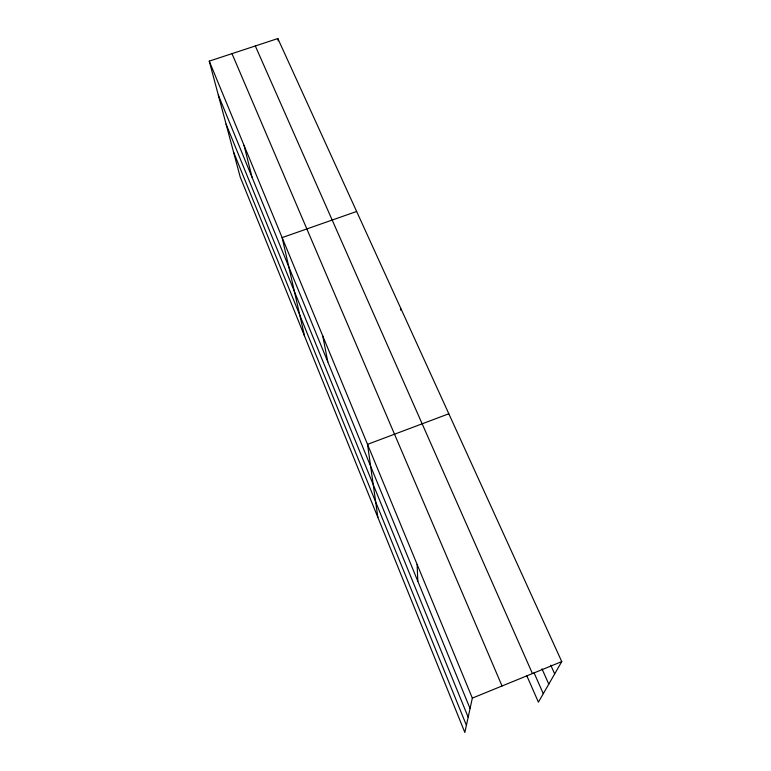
<?xml version="1.0" encoding="UTF-8"?>
<svg xmlns="http://www.w3.org/2000/svg" width="771" height="771" viewBox="0 0 771 771"><rect width="100%" height="100%" fill="white"/><g stroke="black" fill="none" stroke-linecap="round" stroke-linejoin="round"><path stroke-width="1.16" d="M209.249 61.131L472.334 698.112L464.846 732.45L240.195 176.983L209.249 61.131L277.849 38.55L561.751 661.605L538.409 702.159L526.805 675.733M472.334 698.112L561.751 661.605M448.818 413.776L367.536 444.356L377.867 517.399M356.636 211.476L282.138 237.603L304.574 336.156M550.745 665.161L554.677 673.893M541.955 668.794L548.788 684.118M534.033 672.775L543.285 693.688M255.317 45.971L532.433 673.575M231.994 53.642L502.037 685.978M218.338 95.132L470.059 708.53M226.086 124.15L468.17 717.184M233.497 151.897L466.407 725.289M244.031 145.353L252.021 177.224M322.76 335.963L327.81 361.898M277.849 38.55L278.264 40.863M400.515 307.754L400.631 310.106M417.121 564.411L417.815 581.199"/></g></svg>
